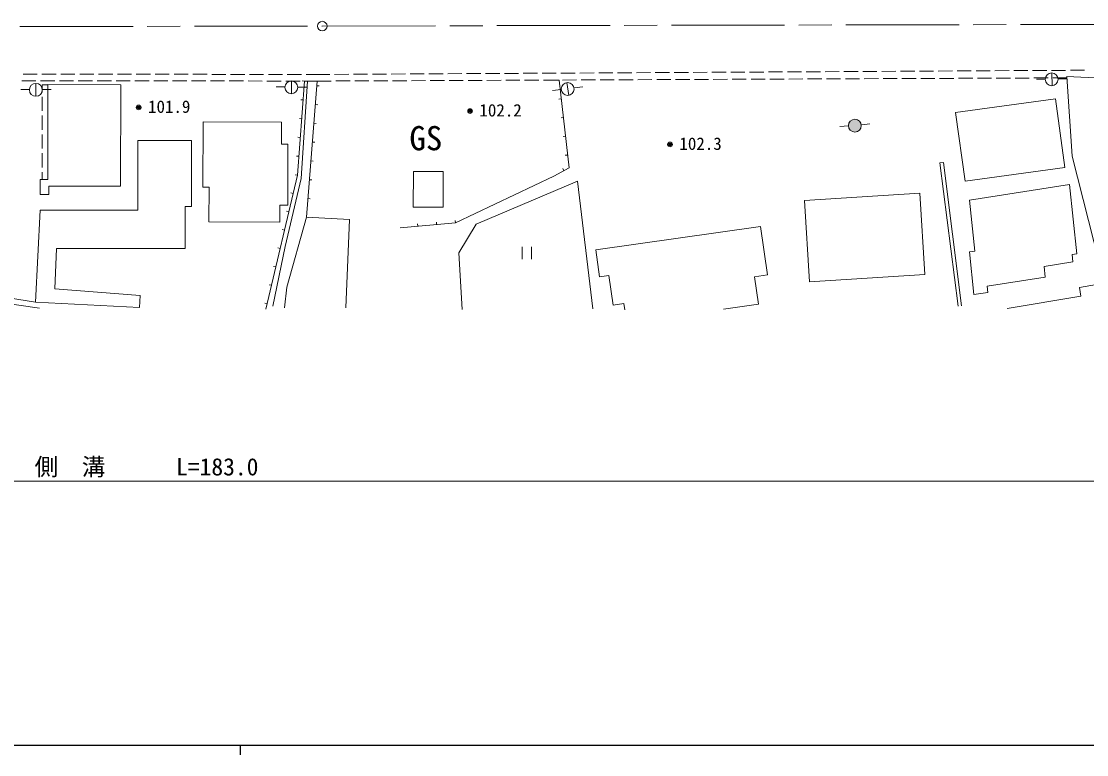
# Model space of a CAD drawing. Units: millimetres, scale not verified. Extents: x 40000 to 680000, y 20000 to 380000.
# Drawn here: x 144782 to 257726, y 204000 to 281782 of the extents above; entities that cross this region are included whole.
import ezdxf
from ezdxf.enums import TextEntityAlignment as Align

# ---------------------------------------------------------------- set-up
doc = ezdxf.new("R2010")
doc.units = ezdxf.units.MM
doc.header["$LTSCALE"] = 1000
doc.header["$PDMODE"] = 32
doc.header["$PDSIZE"] = 500
doc.linetypes.add('CHAIN', pattern=[18.5, 12, -1.5, 3.5, -1.5])
for name, color, linetype, lineweight in [('M-BGD', 7, 'Continuous', 13), ('M-BMK', 2, 'CHAIN', 13), ('M-BMK-SRVR', 3, 'Continuous', 13), ('M-STR-HTXT', 7, 'Continuous', 13), ('M-TTL-BAND', 7, 'Continuous', 25)]:
    doc.layers.add(name, color=color, linetype=linetype, lineweight=lineweight)
doc.styles.add('ＭＳ ゴシック', font='')
doc.styles.get('ＭＳ ゴシック').set_extended_font_data('MS Gothic')

msp = doc.modelspace()

# ---------------------------------------------------------------- hatches: boundary and pattern name
at = {"layer": 'M-BGD'}
msp.add_hatch(color=256, dxfattribs=at).paths.add_polyline_path([(233827, 270776, 0.97359), (232464, 270696, 0.01338), (232466, 270660, 1)])

# ---------------------------------------------------------------- linework, layer by layer
for p, q in [((144973, 276180), (146473, 276179)), ((146973, 276178), (148473, 276176)), ((148973, 276176), (150473, 276174)), ((150973, 276173), (152473, 276172)), ((152973, 276171), (154473, 276169)), ((154973, 276169), (156473, 276167)), ((156973, 276166), (158473, 276165)), ((158973, 276164), (160473, 276162)), ((160973, 276162), (162473, 276160)), ((162973, 276160), (164473, 276158)), ((164973, 276157), (166473, 276155)), ((166973, 276155), (168473, 276153)), ((168973, 276153), (170473, 276151)), ((170973, 276150), (172473, 276149)), ((172973, 276148), (174473, 276146)), ((174973, 276146), (176139, 276144)), ((176139, 276144), (177496, 276152)), ((177996, 276154), (179496, 276163)), ((179996, 276165), (181496, 276174)), ((181996, 276176), (183496, 276185)), ((183995, 276187), (185495, 276196)), ((185995, 276198), (187495, 276207)), ((187995, 276209), (189495, 276218)), ((189995, 276220), (191495, 276229)), ((191995, 276231), (193495, 276240)), ((193995, 276242), (195495, 276250)), ((195995, 276253), (197495, 276261)), ((197995, 276264), (199495, 276272)), ((199995, 276275), (201495, 276283)), ((201995, 276286), (203495, 276294)), ((203995, 276297), (205495, 276305)), ((205995, 276308), (207495, 276316)), ((207995, 276319), (209495, 276327)), ((208139, 275580), (209639, 275586)), ((209995, 276330), (211495, 276338)), ((210139, 275588), (211639, 275595)), ((211995, 276341), (213495, 276349)), ((212139, 275597), (213639, 275603)), ((213995, 276352), (215495, 276360)), ((214139, 275605), (215639, 275612)), ((215995, 276363), (217495, 276371)), ((216139, 275614), (217639, 275620)), ((217995, 276374), (219495, 276382)), ((218139, 275623), (219639, 275629)), ((219995, 276385), (221495, 276393)), ((220139, 275631), (221639, 275638)), ((221995, 276396), (223495, 276404)), ((222139, 275640), (223639, 275646)), ((223995, 276407), (225495, 276415)), ((224139, 275648), (225639, 275655)), ((225995, 276418), (227495, 276426)), ((226139, 275657), (227639, 275663)), ((227995, 276429), (229495, 276437)), ((228139, 275666), (229639, 275672)), ((229995, 276440), (231495, 276448)), ((230139, 275674), (231639, 275681)), ((231995, 276451), (233495, 276459)), ((232139, 275683), (233639, 275689)), ((233995, 276462), (235495, 276470)), ((234139, 275691), (235639, 275698)), ((235995, 276473), (237495, 276481)), ((236139, 275700), (237639, 275707)), ((237995, 276484), (239495, 276492)), ((238139, 275709), (239639, 275715)), ((239995, 276495), (241495, 276503)), ((240139, 275717), (241639, 275724)), ((241995, 276506), (243495, 276514)), ((242139, 275726), (243639, 275732)), ((243995, 276517), (245495, 276525)), ((244139, 275734), (245639, 275741)), ((245995, 276528), (247495, 276536)), ((246139, 275743), (247639, 275750)), ((247995, 276538), (249495, 276547)), ((248139, 275752), (249639, 275758)), ((249995, 276549), (251494, 276558)), ((250139, 275760), (251639, 275767)), ((251994, 276560), (253494, 276569)), ((252139, 275769), (253639, 275775)), ((252422, 275657), (253336, 275662)), ((253994, 276571), (255494, 276580)), ((254020, 276312), (254048, 274947)), ((254139, 275777), (255626, 275784)), ((254715, 275668), (255629, 275673)), ((256196, 267466), (255617, 275917)), ((255617, 275917), (259380, 275763)), ((255994, 276582), (257494, 276591)), ((144730, 274547), (145644, 274548)), ((144827, 275479), (146327, 275477)), ((146312, 275194), (146335, 273828)), ((146827, 275477), (148327, 275475)), ((146996, 274282), (146997, 275061)), ((146997, 275061), (147609, 275060)), ((147023, 274547), (147937, 274548)), ((147592, 265002), (147609, 275062)), ((147609, 275062), (155329, 275048)), ((148827, 275474), (150327, 275472)), ((150827, 275472), (152327, 275470)), ((152827, 275469), (154327, 275468)), ((154827, 275467), (156327, 275465)), ((155329, 275048), (155311, 264293)), ((156827, 275465), (158327, 275463)), ((158827, 275462), (160327, 275461)), ((160827, 275460), (162327, 275458)), ((162827, 275458), (164327, 275456)), ((164827, 275455), (166327, 275454)), ((166827, 275453), (168327, 275451)), ((168827, 275451), (170327, 275449)), ((170827, 275448), (172327, 275446)), ((171814, 274847), (172727, 274829)), ((172827, 275446), (174327, 275444)), ((173429, 275461), (173420, 274095)), ((174107, 274799), (175020, 274781)), ((174444, 265122), (175125, 275443)), ((174812, 275444), (174562, 275462)), ((174827, 275444), (176151, 275442)), ((175014, 260997), (176151, 275442)), ((176113, 274954), (176362, 274934)), ((176151, 275442), (177639, 275448)), ((178139, 275451), (179639, 275457)), ((180139, 275459), (181639, 275466)), ((182139, 275468), (183639, 275474)), ((184139, 275476), (185639, 275483)), ((186139, 275485), (187639, 275491)), ((188139, 275494), (189639, 275500)), ((190139, 275502), (191639, 275509)), ((192139, 275511), (193639, 275517)), ((194139, 275519), (195639, 275526)), ((196139, 275528), (197639, 275534)), ((198139, 275537), (199639, 275543)), ((200139, 275545), (201639, 275552)), ((201111, 274437), (202017, 274552)), ((201800, 275552), (201552, 275524)), ((202139, 275554), (203639, 275560)), ((202619, 275278), (202810, 273926)), ((203386, 274722), (204293, 274836)), ((204139, 275562), (205639, 275569)), ((206139, 275571), (207639, 275577)), ((146993, 272282), (146995, 273782)), ((174661, 273449), (174411, 273468)), ((202023, 273565), (201775, 273537)), ((243828, 272099), (254403, 273553)), ((254403, 273553), (255401, 266294)), ((175956, 272960), (176205, 272940)), ((146989, 270282), (146992, 271782)), ((164036, 264193), (164058, 271107)), ((164058, 271107), (172367, 271080)), ((172367, 271080), (172360, 268767)), ((174510, 271455), (174260, 271474)), ((202246, 271577), (201998, 271549)), ((244826, 264840), (243828, 272099)), ((175799, 270966), (176048, 270947)), ((231554, 270618), (232464, 270696)), ((233839, 270813), (234749, 270892)), ((146986, 268282), (146988, 269782)), ((162820, 269136), (157121, 269136)), ((157121, 269136), (157121, 261761)), ((162820, 262135), (162820, 269136)), ((174358, 269461), (174109, 269480)), ((175642, 268972), (175891, 268953)), ((202470, 269590), (202221, 269562)), ((146982, 266282), (146985, 267782)), ((172360, 268767), (173051, 268765)), ((173051, 268765), (173030, 262272)), ((174207, 267466), (173958, 267485)), ((175485, 266978), (175734, 266959)), ((202693, 267602), (202444, 267574)), ((242163, 266758), (242548, 266807)), ((244084, 251556), (242163, 266758)), ((244468, 251605), (242548, 266807)), ((260318, 251139), (256196, 267466)), ((146980, 265003), (146982, 265782)), ((174056, 265472), (173807, 265491)), ((186333, 262086), (186343, 265865)), ((186343, 265865), (189518, 265857)), ((189518, 265857), (189508, 262078)), ((202294, 265937), (202173, 266156)), ((255401, 266294), (244826, 264840)), ((146764, 263401), (146766, 265003)), ((146766, 265003), (147592, 265002)), ((147711, 264306), (147709, 263399)), ((155311, 264293), (147711, 264306)), ((172753, 257881), (174444, 265122)), ((175328, 264985), (175577, 264965)), ((190806, 260396), (201219, 265346)), ((192997, 260284), (203735, 264810)), ((203735, 264810), (205355, 251283)), ((245305, 262795), (255904, 264477)), ((255904, 264477), (256682, 257120)), ((147709, 263399), (146764, 263401)), ((164688, 264191), (164036, 264193)), ((164676, 260508), (164688, 264191)), ((173600, 263525), (173357, 263582)), ((240040, 263546), (227804, 262773)), ((240583, 254940), (240040, 263546)), ((162169, 257678), (162169, 262135)), ((162169, 262135), (162820, 262135)), ((172196, 262275), (172191, 260484)), ((173030, 262272), (172196, 262275)), ((175171, 262991), (175420, 262971)), ((189508, 262078), (186333, 262086)), ((227804, 262773), (228348, 254168)), ((245305, 262795), (245873, 257415)), ((146787, 261761), (146304, 251978)), ((157121, 261761), (146787, 261761)), ((173143, 261578), (172899, 261635)), ((172935, 253585), (175014, 260997)), ((175014, 260997), (175263, 260977)), ((175014, 260997), (179581, 260757)), ((172191, 260484), (164676, 260508)), ((179581, 260757), (179182, 251409)), ((190806, 260396), (184934, 259895)), ((186821, 260056), (186799, 260305)), ((188813, 260226), (188792, 260475)), ((190806, 260396), (190785, 260645)), ((191163, 257237), (192997, 260284)), ((205684, 257544), (223150, 260027)), ((223150, 260027), (223882, 254877)), ((172685, 259631), (172442, 259688)), ((148530, 257678), (148319, 253405)), ((148530, 257678), (162169, 257678)), ((171436, 251574), (172753, 257881)), ((172228, 257684), (171985, 257741)), ((197877, 257853), (197877, 256553)), ((198852, 256553), (198852, 257853)), ((205684, 257544), (206092, 254674)), ((191518, 251202), (191163, 257237)), ((245296, 257324), (245873, 257415)), ((245296, 257324), (245775, 252792)), ((256168, 257039), (256682, 257120)), ((256168, 257039), (256249, 256275)), ((171771, 255737), (171527, 255794)), ((253211, 255792), (256249, 256275)), ((253211, 255792), (253330, 254662)), ((206092, 254674), (207082, 254815)), ((207082, 254815), (207528, 251678)), ((223882, 254877), (222525, 254684)), ((222525, 254684), (222939, 251771)), ((228348, 254168), (240583, 254940)), ((247172, 253684), (253330, 254662)), ((137641, 253412), (146304, 251978)), ((157371, 252685), (148319, 253405)), ((171313, 253790), (171070, 253847)), ((172698, 251396), (172935, 253585)), ((245775, 252792), (247242, 253025)), ((247172, 253684), (247242, 253025)), ((256951, 253546), (258775, 253855)), ((257107, 252629), (256951, 253546)), ((136171, 252946), (146693, 251342)), ((146304, 251978), (157310, 251435)), ((157310, 251435), (157371, 252685)), ((170856, 251843), (170612, 251900)), ((249283, 251305), (257107, 252629)), ((207528, 251678), (208672, 251840)), ((208672, 251840), (208767, 251177)), ((222939, 251771), (219217, 251242))]:
    msp.add_line(p, q, dxfattribs=at)
for points in [[(174812, 275444), (174056, 265464), (170716, 251248)], [(201800, 275552), (202846, 266241), (201219, 265346)]]:
    msp.add_lwpolyline(points, dxfattribs=at)
for centre, radius in [((254018, 275629), 683), ((146326, 274511), 683), ((173408, 274778), 683), ((202699, 274600), 683), ((157223, 272647), 150), ((157223, 272647), 120), ((157223, 272647), 90), ((157223, 272647), 60), ((157223, 272647), 30), ((157223, 272647), 20), ((192352, 272264), 150), ((192352, 272264), 120), ((192352, 272264), 90), ((192352, 272264), 60), ((192352, 272264), 30), ((192352, 272264), 20), ((233147, 270718), 683), ((213553, 268722), 150), ((213553, 268722), 120), ((213553, 268722), 90), ((213553, 268722), 60), ((213553, 268722), 30), ((213553, 268722), 20)]:
    msp.add_circle(centre, radius, dxfattribs=at)
for p in [(157223, 272647), (192352, 272264), (213553, 268722)]:
    msp.add_point(p, dxfattribs=at)
at = {"layer": 'M-BMK'}
for p, q in [((126134, 281180), (176694, 281282)), ((176694, 281282), (276656, 281486))]:
    msp.add_line(p, q, dxfattribs=at)
at = {"layer": 'M-BMK-SRVR'}
msp.add_circle((176694, 281282), 500, dxfattribs=at)
at = {"layer": 'M-STR-HTXT'}
msp.add_line((76366, 232994), (260048, 232994), dxfattribs=at)
at = {"layer": 'M-TTL-BAND'}
for p, q in [((40000, 205000), (579000, 205000)), ((168000, 205000), (168000, 204000))]:
    msp.add_line(p, q, dxfattribs=at)

# ---------------------------------------------------------------- texts
at = {"layer": 'M-BGD', "style": 'ＭＳ ゴシック'}
for s, height, p in [('101.9', 1320, (158216, 271674)), ('102.2', 1320, (193345, 271291)), ('GS', 2566, (185919, 267334)), ('102.3', 1320, (214547, 267749))]:
    msp.add_text(s, height=height, dxfattribs=at).set_placement(p, align=Align.BOTTOM_LEFT)
at = {"layer": 'M-STR-HTXT', "style": 'ＭＳ ゴシック'}
msp.add_text('側\u3000溝\u3000\u3000\u3000L=183.0', height=1833, dxfattribs=at).set_placement((146191, 233070), align=Align.BOTTOM_LEFT)

doc.saveas('drawing.dxf')
